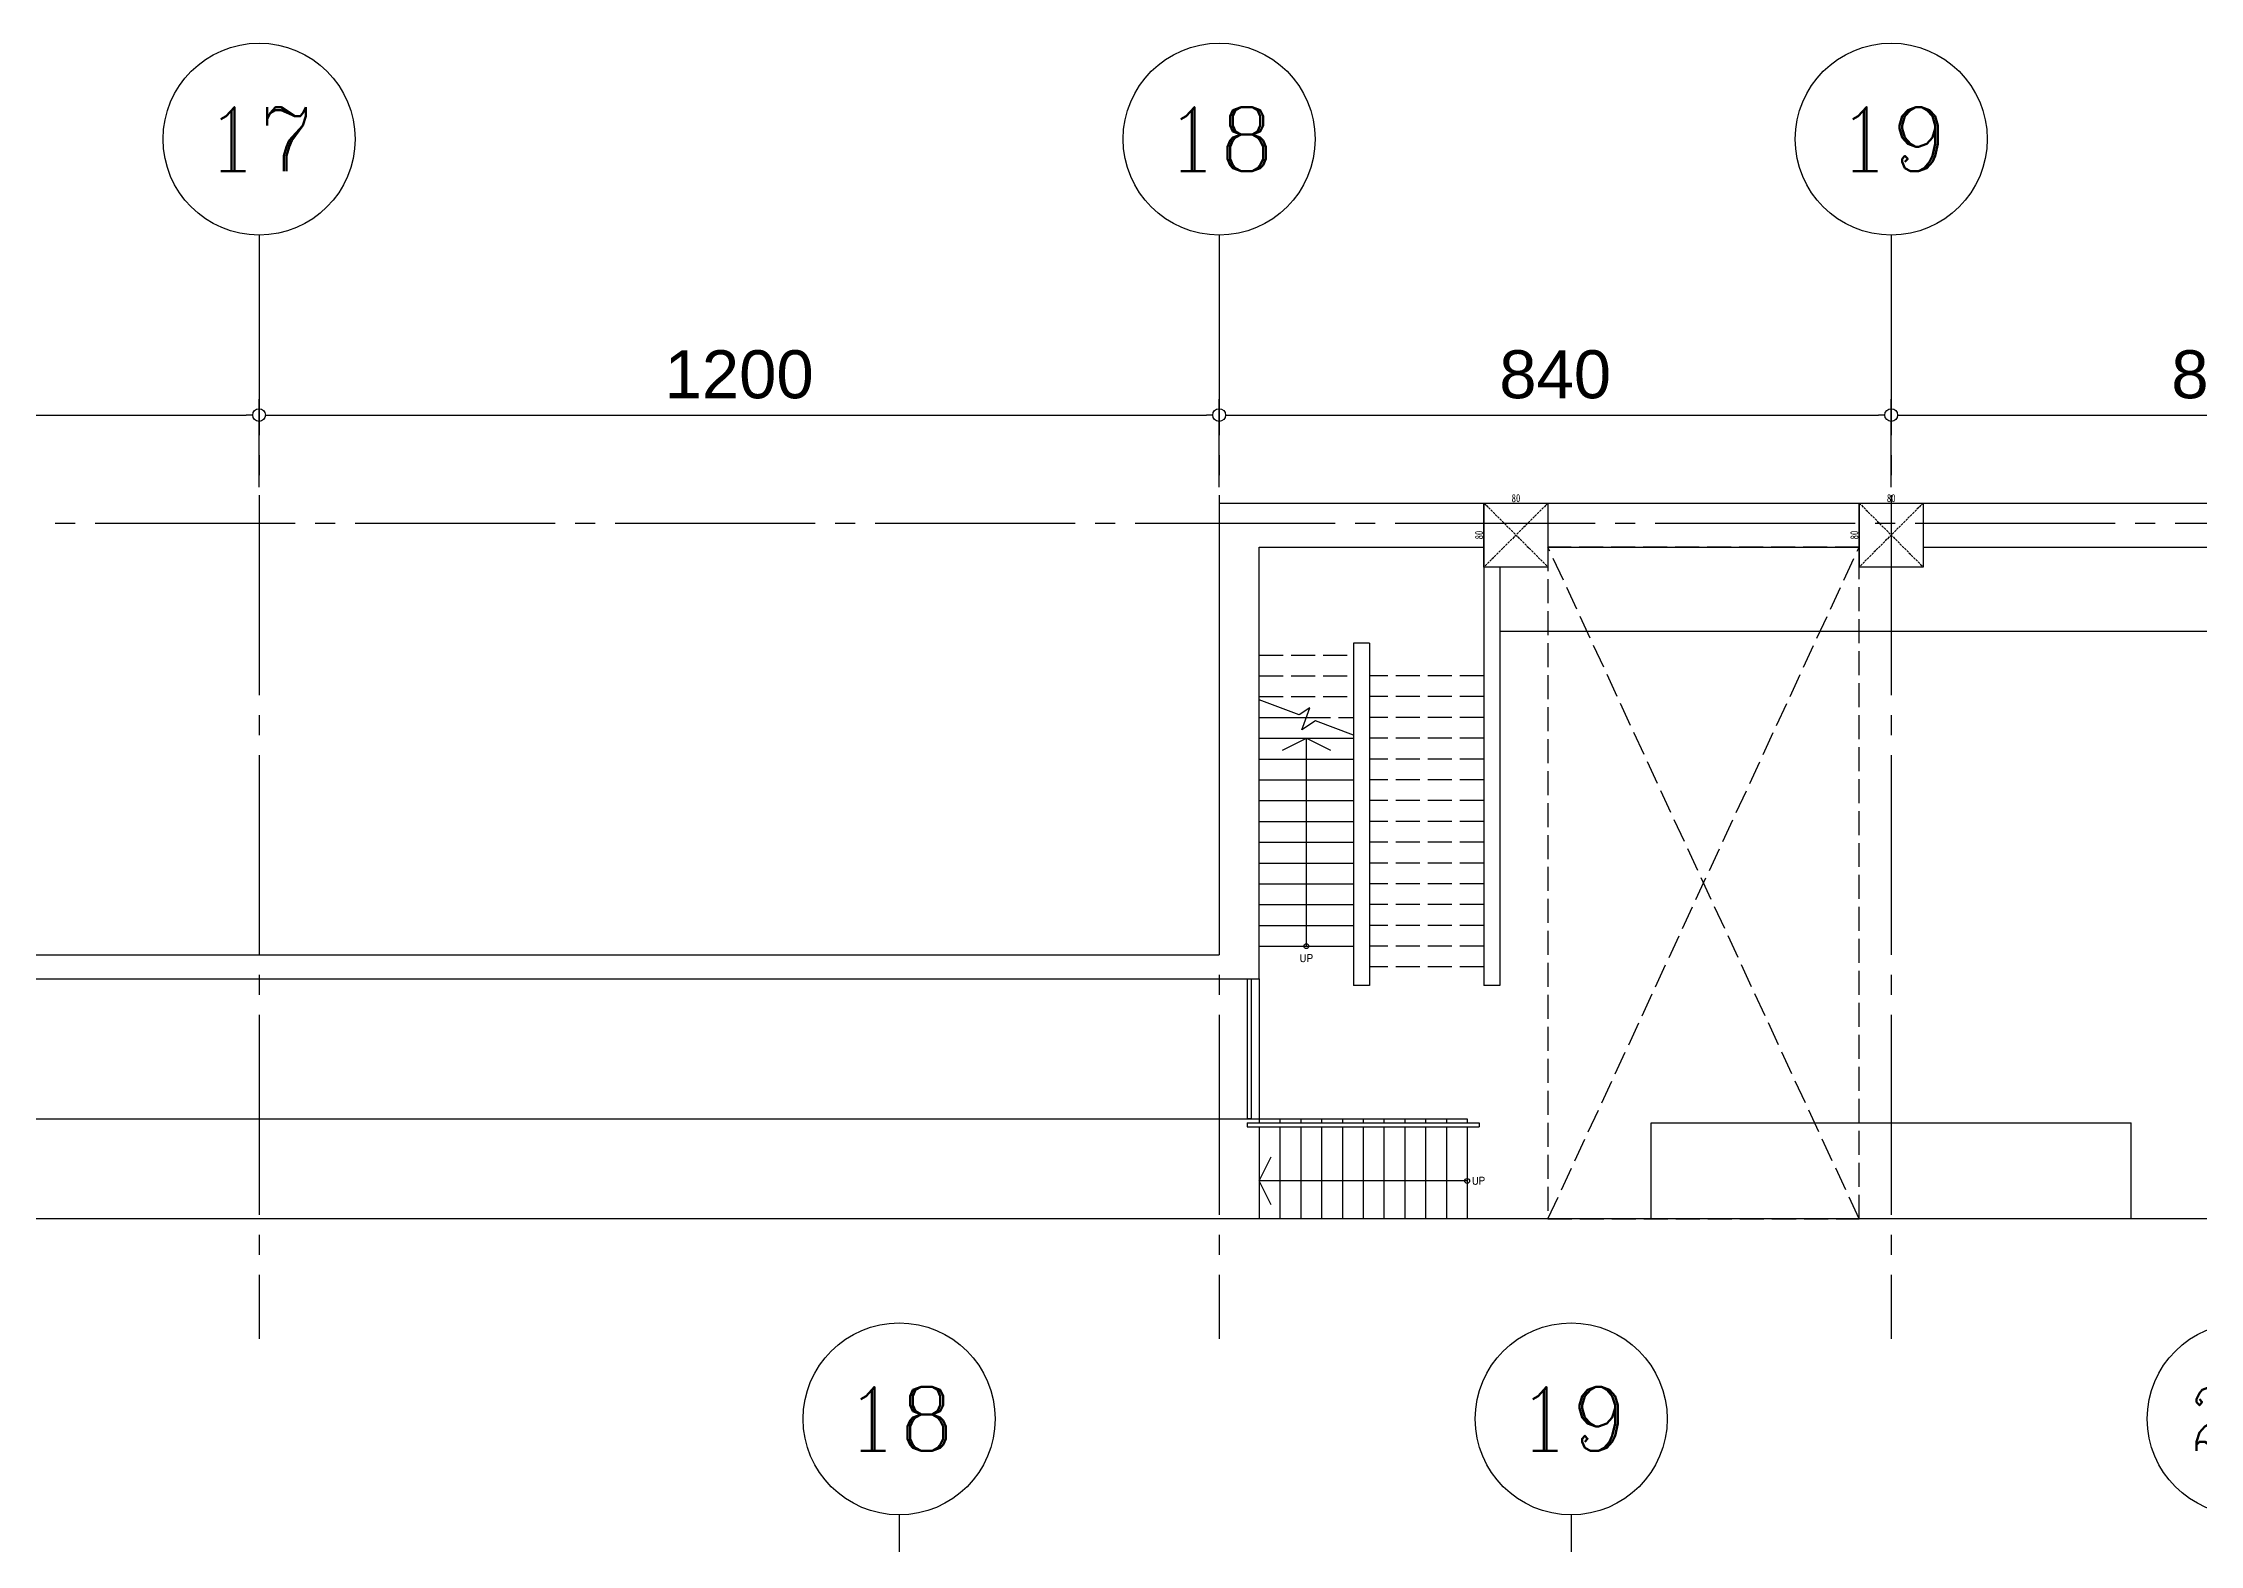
# Model space of a CAD drawing. Extents: x -3080 to 28500, y -1326 to 31609.
# Drawn here: x 14050 to 16746, y 10248 to 12125 of the extents above; entities that cross this region are included whole.
import ezdxf
from ezdxf.enums import TextEntityAlignment as Align

# ---------------------------------------------------------------- set-up
doc = ezdxf.new("R2010")
doc.units = 0
doc.header["$LTSCALE"] = 100
doc.linetypes.add('X-S-FAB-L05$0$COL-CEN-LIN', pattern=[3.25, 2.5, -0.25, 0.25, -0.25])
doc.linetypes.add('X-S-FAB-L05$0$HIDDEN', pattern=[0.4, 0.3, -0.1])
for name, color, linetype in [('0-xref', 8, 'Continuous'), ('X-S-FAB-L05$0$0-arr', 8, 'Continuous'), ('X-S-FAB-L05$0$0-MC', 8, 'Continuous'), ('X-S-FAB-L05$0$0-NC', 8, 'Continuous'), ('X-S-FAB-L05$0$0-stc', 8, 'Continuous'), ('X-S-FAB-L05$0$12', 8, 'Continuous'), ('X-S-FAB-L05$0$ASP_3', 8, 'Continuous'), ('X-S-FAB-L05$0$BEAM', 8, 'Continuous'), ('X-S-FAB-L05$0$BEAM-RC(P)', 8, 'Continuous'), ('X-S-FAB-L05$0$BLOCK', 8, 'Continuous'), ('X-S-FAB-L05$0$CCL', 8, 'X-S-FAB-L05$0$COL-CEN-LIN'), ('X-S-FAB-L05$0$COL', 8, 'Continuous'), ('X-S-FAB-L05$0$HID', 8, 'X-S-FAB-L05$0$HIDDEN'), ('X-S-FAB-L05$0$HR', 8, 'Continuous'), ('X-S-FAB-L05$0$OPEN-UP', 8, 'X-S-FAB-L05$0$HIDDEN'), ('X-S-FAB-L05$0$ST', 8, 'Continuous'), ('X-S-FAB-L05$0$TXT', 8, 'Continuous'), ('X-S-FAB-L05$0$WALL-RC', 8, 'Continuous')]:
    doc.layers.add(name, color=color, linetype=linetype)
doc.layers.add('X-S-FAB-L05$0$A-BLOCK', color=8, linetype='Continuous', plot=False)
doc.layers.add('X-S-FAB-L05$0$DIM', color=8, linetype='Continuous', plot=False)
doc.styles.add('X-S-FAB-L05$0$CHINA', font='simplex.shx', dxfattribs={"width": 0.75, "bigfont": 'chineset.shx'})
doc.styles.add('X-S-FAB-L05$0$COL-NUM', font='romanc')
doc.styles.add('X-S-FAB-L05$0$DIM', font='', dxfattribs={"width": 0.8})
doc.styles.add('X-S-FAB-L05$0$Gen-Text', font='arial.ttf', dxfattribs={"height": 2.5})
doc.styles.get('X-S-FAB-L05$0$DIM').set_extended_font_data('MingLiU')
doc.dimstyles.new('X-S-FAB-L05$0$CIRL', dxfattribs={"dimtxt": 50, "dimasz": 25, "dimexe": 16, "dimexo": 0, "dimgap": 6, "dimtad": 1, "dimdsep": 46, "dimtxsty": 'X-S-FAB-L05$0$DIM', "dimblk": 'X-S-FAB-L05$0$_DotBlank', "dimcen": 10, "dimdle": 16, "dimclrd": 256, "dimclre": 256, "dimclrt": 6, "dimadec": 0, "dimazin": 0, "dimtfac": 1, "dimtix": 1, "dimtmove": 2, "dimatfit": 3, "dimldrblk": 'X-S-FAB-L05$0$ARROW', "dimfxl": 1, "dimtolj": 1, "dimtzin": 0, "dimarcsym": 0})
doc.dimstyles.new('X-S-FAB-L05$0$JJP_005_defpoint', dxfattribs={"dimtxt": 20, "dimasz": 0.5, "dimexe": 0.5, "dimexo": 0.5, "dimgap": 0.5, "dimtad": 1, "dimdsep": 46, "dimtxsty": 'X-S-FAB-L05$0$DIM', "dimblk": 'X-S-FAB-L05$0$_None', "dimcen": 10, "dimclrd": 256, "dimclre": 256, "dimclrt": 256, "dimadec": 0, "dimazin": 0, "dimtfac": 1, "dimtix": 1, "dimtmove": 2, "dimatfit": 3, "dimldrblk": 'X-S-FAB-L05$0$_None', "dimfxl": 0.5, "dimtolj": 1, "dimtzin": 0, "dimarcsym": 0})

# ---------------------------------------------------------------- blocks, each defined once
blk = doc.blocks.new('X-S-FAB-L05$0$cn-y')
at = {"layer": 'X-S-FAB-L05$0$0-MC'}
blk.add_circle((-50, 0), 50, dxfattribs=at)
at = {"layer": 'X-S-FAB-L05$0$0-NC', "style": 'X-S-FAB-L05$0$COL-NUM'}
blk.add_attdef('GRID-Y', text='', height=50, dxfattribs=at).set_placement((-50, 0), align=Align.MIDDLE_CENTER)
blk = doc.blocks.new('X-S-FAB-L05$0$FAB2-L05')
at = {"layer": 'X-S-FAB-L05$0$CCL'}
for p, q in [((-11040, 11005), (-11040, 0)), ((-10200, 11005), (-10200, 0))]:
    blk.add_line(p, q, dxfattribs=at)
at = {"layer": 'X-S-FAB-L05$0$A-BLOCK'}
ref = blk.add_blockref('X-S-FAB-L05$0$cn-y', (-10920, 11125), dxfattribs=dict(at, xscale=2.399999999999997, yscale=2.399999999999997, zscale=2.399999999999997))
ref.add_attrib('GRID-Y', '18', dxfattribs={"layer": 'X-S-FAB-L05$0$0-NC', "height": 80, "style": 'X-S-FAB-L05$0$COL-NUM'}).set_placement((-11040, 11125), align=Align.MIDDLE_CENTER)
ref = blk.add_blockref('X-S-FAB-L05$0$cn-y', (-10080, 11125), dxfattribs=dict(at, xscale=2.399999999999997, yscale=2.399999999999997, zscale=2.399999999999997))
ref.add_attrib('GRID-Y', '19', dxfattribs={"layer": 'X-S-FAB-L05$0$0-NC', "height": 80, "style": 'X-S-FAB-L05$0$COL-NUM'}).set_placement((-10200, 11125), align=Align.MIDDLE_CENTER)
ref = blk.add_blockref('X-S-FAB-L05$0$cn-y', (-9240, 11125), dxfattribs=dict(at, xscale=2.399999999999997, yscale=2.399999999999997, zscale=2.399999999999997))
ref.add_attrib('GRID-Y', '20', dxfattribs={"layer": 'X-S-FAB-L05$0$0-NC', "height": 80, "style": 'X-S-FAB-L05$0$COL-NUM'}).set_placement((-9360, 11125), align=Align.MIDDLE_CENTER)
blk = doc.blocks.new('*D176')
at = {"layer": 'DefPoints', "lineweight": -2, "transparency": 16777216}
blk.add_line((0, 0), (80, 0), dxfattribs=at)
at = {"layer": 'DefPoints', "color": 0, "transparency": 16777216}
for p in [(0, 0), (80, 0), (80, 0)]:
    blk.add_point(p, dxfattribs=at)
at = {"layer": 'DefPoints', "transparency": 16777216, "insert": (40, 6.1), "char_height": 10, "attachment_point": 5, "style": 'X-S-FAB-L05$0$DIM'}
blk.add_mtext('\\A1;80', dxfattribs=at)
blk = doc.blocks.new('X-S-FAB-L05$0$_None')
blk = doc.blocks.new('*D177')
at = {"layer": 'DefPoints', "lineweight": -2, "transparency": 16777216}
blk.add_line((0, 0), (0, -80), dxfattribs=at)
at = {"layer": 'DefPoints', "color": 0, "transparency": 16777216}
for p in [(0, 0), (0, -80), (0, -80)]:
    blk.add_point(p, dxfattribs=at)
at = {"layer": 'DefPoints', "transparency": 16777216, "insert": (-6.1, -40), "char_height": 10, "attachment_point": 5, "rotation": 90, "style": 'X-S-FAB-L05$0$DIM'}
blk.add_mtext('\\A1;80', dxfattribs=at)
blk = doc.blocks.new('*U124')
blk.add_lwpolyline([(0, 0.5), (1.269, 0.5), (1.576, 0.09), (1.576, 0.3), (1.576, 0.818), (1.818, 0.5, 0.234256), (1.819, 0.5), (3.152, 0.5)], format="xyb")
blk = doc.blocks.new('X-S-FAB-L05$0$_DotBlank')
at = {"color": 0, "linetype": 'ByBlock', "lineweight": -2}
blk.add_line((-0.5, 0), (-1, 0), dxfattribs=at)
blk.add_circle((0, 0), 0.5, dxfattribs=at)
blk = doc.blocks.new('*D116')
at = {"layer": 'DefPoints', "color": 0, "transparency": 16777216}
for p in [(14320, 11660), (13120, 11570), (14320, 11570)]:
    blk.add_point(p, dxfattribs=at)
at = {"layer": 'X-S-FAB-L05$0$DIM', "lineweight": -2, "transparency": 16777216}
for p, q in [((13120, 11570), (13120, 11680)), ((14320, 11570), (14320, 11680)), ((13136, 11660), (14304, 11660))]:
    blk.add_line(p, q, dxfattribs=at)
at = {"layer": 'X-S-FAB-L05$0$DIM', "lineweight": -2, "transparency": 16777216, "xscale": 16, "yscale": 16, "zscale": 16, "rotation": 180}
blk.add_blockref('X-S-FAB-L05$0$_DotBlank', (13120, 11660), dxfattribs=at)
at = {"layer": 'X-S-FAB-L05$0$DIM', "lineweight": -2, "transparency": 16777216, "xscale": 16, "yscale": 16, "zscale": 16}
blk.add_blockref('X-S-FAB-L05$0$_DotBlank', (14320, 11660), dxfattribs=at)
at = {"layer": 'X-S-FAB-L05$0$DIM', "color": 6, "transparency": 16777216, "insert": (13720, 11710.6), "char_height": 2.5, "attachment_point": 5, "style": 'X-S-FAB-L05$0$Gen-Text'}
blk.add_mtext('\\A1;{\\H24x;1200}', dxfattribs=at)
blk = doc.blocks.new('X-S-FAB-L05$0$ARROW')
at = {"color": 3}
blk.add_solid([(0, 0), (-2.4, -0.4), (-2.4, 0.4)], dxfattribs=at)
blk = doc.blocks.new('*D117')
at = {"layer": 'DefPoints', "color": 0, "transparency": 16777216}
for p in [(15520, 11660), (14320, 11570), (15520, 11570)]:
    blk.add_point(p, dxfattribs=at)
at = {"layer": 'X-S-FAB-L05$0$DIM', "lineweight": -2, "transparency": 16777216}
for p, q in [((14320, 11570), (14320, 11680)), ((15520, 11570), (15520, 11680)), ((14336, 11660), (15504, 11660))]:
    blk.add_line(p, q, dxfattribs=at)
at = {"layer": 'X-S-FAB-L05$0$DIM', "lineweight": -2, "transparency": 16777216, "xscale": 16, "yscale": 16, "zscale": 16, "rotation": 180}
blk.add_blockref('X-S-FAB-L05$0$_DotBlank', (14320, 11660), dxfattribs=at)
at = {"layer": 'X-S-FAB-L05$0$DIM', "lineweight": -2, "transparency": 16777216, "xscale": 16, "yscale": 16, "zscale": 16}
blk.add_blockref('X-S-FAB-L05$0$_DotBlank', (15520, 11660), dxfattribs=at)
at = {"layer": 'X-S-FAB-L05$0$DIM', "color": 6, "transparency": 16777216, "insert": (14920, 11710.6), "char_height": 2.5, "attachment_point": 5, "style": 'X-S-FAB-L05$0$Gen-Text'}
blk.add_mtext('\\A1;{\\H24x;1200}', dxfattribs=at)
blk = doc.blocks.new('*D119')
at = {"layer": 'DefPoints', "color": 0, "transparency": 16777216}
for p in [(16360, 11660), (15520, 11570), (16360, 11570)]:
    blk.add_point(p, dxfattribs=at)
at = {"layer": 'X-S-FAB-L05$0$DIM', "lineweight": -2, "transparency": 16777216}
for p, q in [((15520, 11570), (15520, 11680)), ((16360, 11570), (16360, 11680)), ((15536, 11660), (16344, 11660))]:
    blk.add_line(p, q, dxfattribs=at)
at = {"layer": 'X-S-FAB-L05$0$DIM', "lineweight": -2, "transparency": 16777216, "xscale": 16, "yscale": 16, "zscale": 16, "rotation": 180}
blk.add_blockref('X-S-FAB-L05$0$_DotBlank', (15520, 11660), dxfattribs=at)
at = {"layer": 'X-S-FAB-L05$0$DIM', "lineweight": -2, "transparency": 16777216, "xscale": 16, "yscale": 16, "zscale": 16}
blk.add_blockref('X-S-FAB-L05$0$_DotBlank', (16360, 11660), dxfattribs=at)
at = {"layer": 'X-S-FAB-L05$0$DIM', "color": 6, "transparency": 16777216, "insert": (15940, 11710.6), "char_height": 2.5, "attachment_point": 5, "style": 'X-S-FAB-L05$0$Gen-Text'}
blk.add_mtext('\\A1;{\\H24x;840}', dxfattribs=at)
blk = doc.blocks.new('*D120')
at = {"layer": 'DefPoints', "color": 0, "transparency": 16777216}
for p in [(17200, 11660), (16360, 11570), (17200, 11570)]:
    blk.add_point(p, dxfattribs=at)
at = {"layer": 'X-S-FAB-L05$0$DIM', "lineweight": -2, "transparency": 16777216}
for p, q in [((16360, 11570), (16360, 11680)), ((17200, 11570), (17200, 11680)), ((16376, 11660), (17184, 11660))]:
    blk.add_line(p, q, dxfattribs=at)
at = {"layer": 'X-S-FAB-L05$0$DIM', "lineweight": -2, "transparency": 16777216, "xscale": 16, "yscale": 16, "zscale": 16, "rotation": 180}
blk.add_blockref('X-S-FAB-L05$0$_DotBlank', (16360, 11660), dxfattribs=at)
at = {"layer": 'X-S-FAB-L05$0$DIM', "lineweight": -2, "transparency": 16777216, "xscale": 16, "yscale": 16, "zscale": 16}
blk.add_blockref('X-S-FAB-L05$0$_DotBlank', (17200, 11660), dxfattribs=at)
at = {"layer": 'X-S-FAB-L05$0$DIM', "color": 6, "transparency": 16777216, "insert": (16780, 11710.6), "char_height": 2.5, "attachment_point": 5, "style": 'X-S-FAB-L05$0$Gen-Text'}
blk.add_mtext('\\A1;{\\H24x;840}', dxfattribs=at)
blk = doc.blocks.new('*U63')
at = {"layer": 'DefPoints', "linetype": 'X-S-FAB-L05$0$HIDDEN', "ltscale": 0.1}
for p, q in [((80, 0), (0, -80)), ((0, 0), (80, -80))]:
    blk.add_line(p, q, dxfattribs=at)
at = {"layer": 'X-S-FAB-L05$0$COL', "ltscale": 0.1}
blk.add_lwpolyline([(0, 0), (80, 0), (80, -80), (0, -80)], close=True, dxfattribs=at)
at = {"layer": 'DefPoints'}
dim = blk.add_linear_dim(base=(0, -80), p1=(0, 0), p2=(0, -80), angle=90, dimstyle='X-S-FAB-L05$0$JJP_005_defpoint', override={"dimtxt": 10}, dxfattribs=at)
dim.commit()
dim.dimension.update_dxf_attribs({"geometry": '*D177', "text_midpoint": (-6.067, -40)})
dim = blk.add_linear_dim(base=(80, 0), p1=(0, 0), p2=(80, 0), dimstyle='X-S-FAB-L05$0$JJP_005_defpoint', override={"dimtxt": 10}, dxfattribs=at)
dim.commit()
dim.dimension.update_dxf_attribs({"geometry": '*D176', "text_midpoint": (40, 6.067)})
blk = doc.blocks.new('X-S-FAB-L05$0$10-23 COL LINE')
at = {"layer": 'X-S-FAB-L05$0$CCL'}
for p, q in [((6180, 335), (6180, -1045)), ((7380, 335), (7380, -1045)), ((8220, 335), (8220, -1045)), ((-200, -25), (11735, -25))]:
    blk.add_line(p, q, dxfattribs=at)
at = {"layer": 'X-S-FAB-L05$0$A-BLOCK'}
ref = blk.add_blockref('X-S-FAB-L05$0$cn-y', (6300, 455), dxfattribs=dict(at, xscale=2.399999999999997, yscale=2.399999999999997, zscale=2.399999999999997))
ref.add_attrib('GRID-Y', '17', dxfattribs={"layer": 'X-S-FAB-L05$0$0-NC', "height": 80, "style": 'X-S-FAB-L05$0$COL-NUM'}).set_placement((6180, 455), align=Align.MIDDLE_CENTER)
ref = blk.add_blockref('X-S-FAB-L05$0$cn-y', (7500, 455), dxfattribs=dict(at, xscale=2.399999999999997, yscale=2.399999999999997, zscale=2.399999999999997))
ref.add_attrib('GRID-Y', '18', dxfattribs={"layer": 'X-S-FAB-L05$0$0-NC', "height": 80, "style": 'X-S-FAB-L05$0$COL-NUM'}).set_placement((7380, 455), align=Align.MIDDLE_CENTER)
ref = blk.add_blockref('X-S-FAB-L05$0$cn-y', (8340, 455), dxfattribs=dict(at, xscale=2.399999999999997, yscale=2.399999999999997, zscale=2.399999999999997))
ref.add_attrib('GRID-Y', '19', dxfattribs={"layer": 'X-S-FAB-L05$0$0-NC', "height": 80, "style": 'X-S-FAB-L05$0$COL-NUM'}).set_placement((8220, 455), align=Align.MIDDLE_CENTER)
at = {"layer": 'X-S-FAB-L05$0$DIM'}
for base, p1, p2, picture, middle in [((6180, 110), (4980, 20), (6180, 20), '*D116', (5580, 160.634)), ((7380, 110), (6180, 20), (7380, 20), '*D117', (6780, 160.634)), ((8220, 110), (7380, 20), (8220, 20), '*D119', (7800, 160.634)), ((9060, 110), (8220, 20), (9060, 20), '*D120', (8640, 160.634))]:
    dim = blk.add_linear_dim(base=base, p1=p1, p2=p2, text='{\\H24x;<>}', dimstyle='X-S-FAB-L05$0$CIRL', override={"dimtxt": 60, "dimasz": 16, "dimexe": 20, "dimgap": 20, "dimtxsty": 'X-S-FAB-L05$0$Gen-Text'}, dxfattribs=at)
    dim.commit()
    dim.dimension.update_dxf_attribs({"geometry": picture, "text_midpoint": middle, "insert": (-8140, -11550)})
blk = doc.blocks.new('X-S-FAB-L05')
at = {"layer": 'X-S-FAB-L05$0$0-arr', "color": 4}
for points in [[(15599, 11241), (15629, 11256), (15659, 11241)], [(15585, 10672.5), (15570, 10702.5), (15585, 10732.5)]]:
    blk.add_lwpolyline(points, dxfattribs=at)
for centre in [(15629, 10996), (15830, 10702.5)]:
    blk.add_circle(centre, 3, dxfattribs=at)
at = {"layer": 'X-S-FAB-L05$0$12'}
for points in [[(15629, 10996), (15629, 11256)], [(15830, 10702.5), (15570, 10702.5)]]:
    blk.add_lwpolyline(points, dxfattribs=at)
at = {"layer": 'X-S-FAB-L05$0$ASP_3'}
for p, q in [((16060, 10655), (16060, 10775)), ((16660, 10655), (16660, 10775))]:
    blk.add_line(p, q, dxfattribs=at)
for points in [[(15871, 11390), (19720, 11390)], [(15570, 10955), (15570, 10780)], [(13070, 10780), (15570, 10780)], [(16060, 10775), (16660, 10775)]]:
    blk.add_lwpolyline(points, dxfattribs=at)
at = {"layer": 'X-S-FAB-L05$0$BEAM-RC(P)'}
for points in [[(15570, 10780), (15570, 10775)], [(15570, 10770), (15570, 10655)]]:
    blk.add_lwpolyline(points, dxfattribs=at)
at = {"layer": 'X-S-FAB-L05$0$HID'}
for p, q in [((15570, 11360), (15688, 11360)), ((15570, 11334), (15688, 11334)), ((15851, 11334), (15708, 11334)), ((15570, 11308), (15688, 11308)), ((15851, 11308), (15708, 11308)), ((15629.015, 11282), (15688, 11282)), ((15851, 11282), (15708, 11282)), ((15851, 11256), (15708, 11256)), ((15851, 11230), (15708, 11230)), ((15851, 11204), (15708, 11204)), ((15851, 11178), (15708, 11178)), ((15851, 11152), (15708, 11152)), ((15851, 11126), (15708, 11126)), ((15851, 11100), (15708, 11100)), ((15851, 11074), (15708, 11074)), ((15851, 11048), (15708, 11048)), ((15851, 11022), (15708, 11022)), ((15851, 10996), (15708, 10996)), ((15851, 10970), (15708, 10970))]:
    blk.add_line(p, q, dxfattribs=at)
at = {"layer": 'X-S-FAB-L05$0$HR'}
for points in [[(15555, 10955), (15555, 10780)], [(15560, 10955), (15560, 10780)], [(15560, 10780), (15555, 10780)], [(15555, 10775), (15845, 10775)], [(15555, 10775), (15555, 10770.119)], [(15555, 10770), (15845, 10770)], [(15845, 10775), (15845, 10770)]]:
    blk.add_lwpolyline(points, dxfattribs=at)
at = {"layer": 'X-S-FAB-L05$0$OPEN-UP'}
blk.add_lwpolyline([(15931, 10655), (16320, 10655), (16320, 11495), (15931, 11495)], close=True, dxfattribs=at)
for points in [[(16320, 10655), (15931, 11495)], [(15931, 10655), (16320, 11495)]]:
    blk.add_lwpolyline(points, dxfattribs=at)
at = {"layer": 'X-S-FAB-L05$0$ST'}
for p, q in [((15570, 11282), (15629.015, 11282)), ((15570, 11256), (15688, 11256)), ((15570, 11230), (15688, 11230)), ((15570, 11204), (15688, 11204)), ((15570, 11178), (15688, 11178)), ((15570, 11152), (15688, 11152)), ((15570, 11126), (15688, 11126)), ((15570, 11100), (15688, 11100)), ((15570, 11074), (15688, 11074)), ((15570, 11048), (15688, 11048)), ((15570, 11022), (15688, 11022)), ((15570, 10996), (15688, 10996)), ((15570, 10780), (15830, 10780))]:
    blk.add_line(p, q, dxfattribs=at)
for points in [[(15596, 10780), (15596, 10775)], [(15596, 10770), (15596, 10655)], [(15622, 10780), (15622, 10775)], [(15622, 10770), (15622, 10655)], [(15648, 10780), (15648, 10775)], [(15648, 10770), (15648, 10655)], [(15674, 10780), (15674, 10775)], [(15674, 10770), (15674, 10655)], [(15700, 10780), (15700, 10775)], [(15700, 10770), (15700, 10655)], [(15726, 10780), (15726, 10775)], [(15726, 10770), (15726, 10655)], [(15752, 10780), (15752, 10775)], [(15752, 10770), (15752, 10655)], [(15778, 10780), (15778, 10775)], [(15778, 10770), (15778, 10655)], [(15804, 10780), (15804, 10775)], [(15804, 10770), (15804, 10655)], [(15830, 10780), (15830, 10775)], [(15830, 10770), (15830, 10655)]]:
    blk.add_lwpolyline(points, dxfattribs=at)
at = {"layer": 'X-S-FAB-L05$0$WALL-RC'}
for p, q in [((15520, 11550), (15520, 10985)), ((15688, 11375), (15688, 10947)), ((15708, 11375), (15708, 10947)), ((13120, 10985), (15520, 10985)), ((13070, 10955), (15570, 10955)), ((15708, 10947), (15688, 10947)), ((15871, 10947), (15851, 10947))]:
    blk.add_line(p, q, dxfattribs=at)
for points in [[(15520, 11550), (19775, 11550), (19775, 10655), (8140, 10655), (8140, 11550), (13120, 11550)], [(15570, 10955), (15570, 11495), (15851, 11495)], [(15931, 11495), (16320, 11495)], [(16400, 11495), (17160, 11495)], [(19720, 11470), (19720, 10655), (8195, 10655), (8195, 11470)], [(15851, 11470), (15851, 10947)], [(15871, 11470), (15871, 10947)], [(15708, 11375), (15688, 11375)]]:
    blk.add_lwpolyline(points, dxfattribs=at)
at = {"layer": 'X-S-FAB-L05$0$0-stc', "xscale": -40.00000000000001, "yscale": 40.00000000000001, "zscale": 40.00000000000001, "rotation": 339.3530091750296}
blk.add_blockref('*U124', (15680.948, 11241.017), dxfattribs=at)
at = {"layer": 'X-S-FAB-L05$0$BEAM'}
for p in [(15851, 11550), (16320, 11550)]:
    blk.add_blockref('*U63', p, dxfattribs=at)
at = {"layer": 'X-S-FAB-L05$0$BLOCK'}
blk.add_blockref('X-S-FAB-L05$0$FAB2-L05', (26160, -720), dxfattribs=at)
at = {"layer": 'X-S-FAB-L05$0$CCL'}
blk.add_blockref('X-S-FAB-L05$0$10-23 COL LINE', (8140, 11550), dxfattribs=at)
at = {"layer": 'X-S-FAB-L05$0$TXT', "style": 'X-S-FAB-L05$0$CHINA'}
for p in [(15629, 10981, 0), (15844.261, 10702.721, 0)]:
    blk.add_text('UP', height=9, dxfattribs=at).set_placement(p, align=Align.MIDDLE_CENTER)

msp = doc.modelspace()

# ---------------------------------------------------------------- block references
at = {"layer": '0-xref'}
msp.add_blockref('X-S-FAB-L05', (0, 0), dxfattribs=at)

doc.saveas('drawing.dxf')
